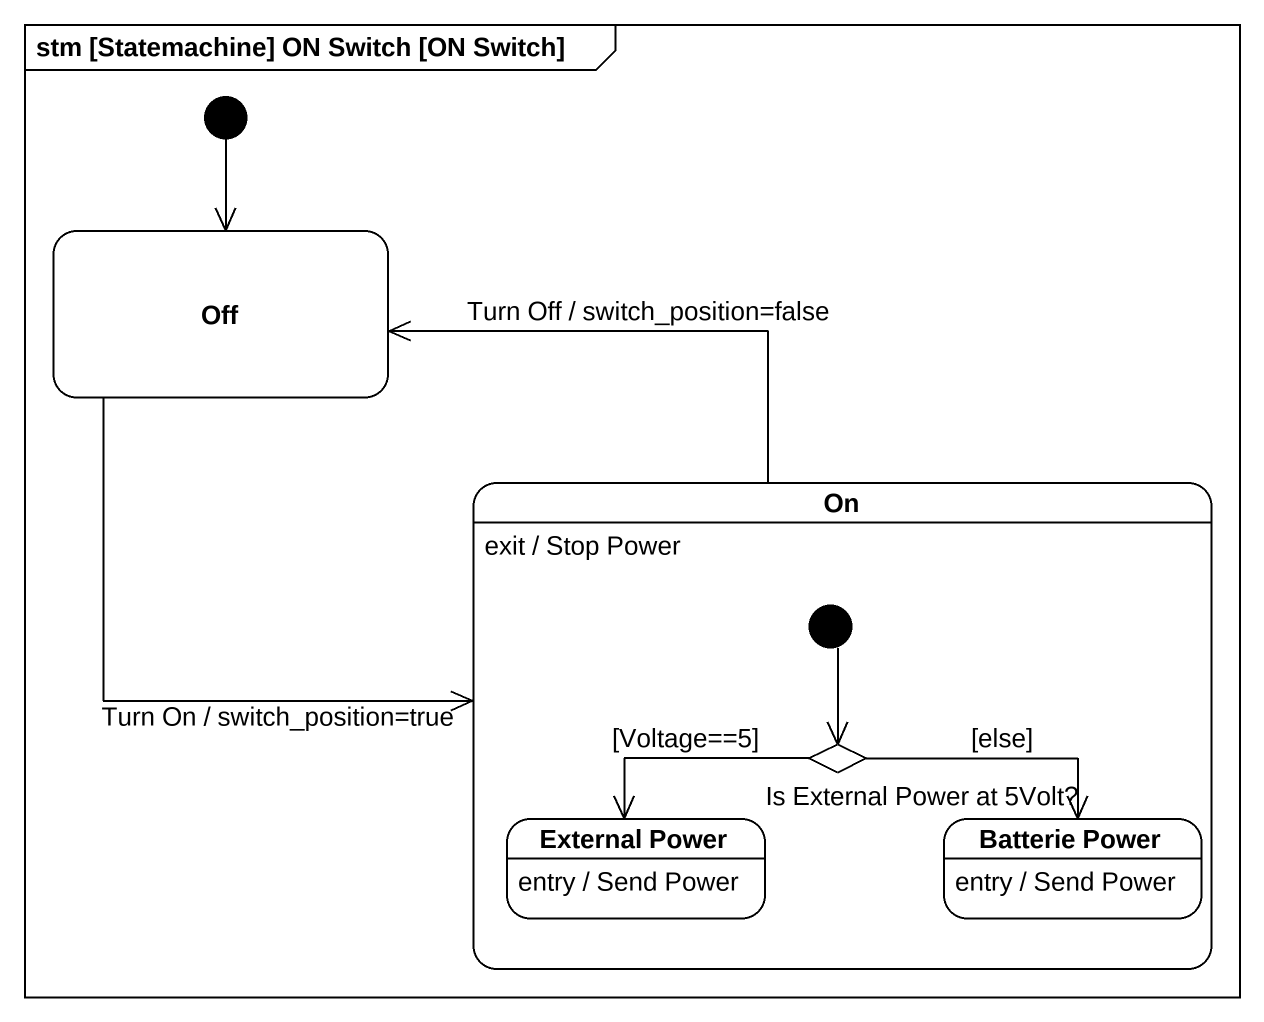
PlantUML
@startuml
mainframe stm [Statemachine] ON Switch [ON Switch]
hide empty description
state Off
state "On" as On_ {
  state "Is External Power at 5Volt?" as Is_External_Power_at_5Volt <<choice>>
  state "External Power" as External_Power
  External_Power : entry / Send Power
  state "Batterie Power" as Batterie_Power
  Batterie_Power : entry / Send Power
  [*] --> Is_External_Power_at_5Volt
}
On_ : exit / Stop Power
[*] --> Off
Off --> On_ : Turn On / switch_position=true
On_ -up-> Off : Turn Off / switch_position=false
Is_External_Power_at_5Volt -left-> External_Power : [Voltage==5]
Is_External_Power_at_5Volt -right-> Batterie_Power : [else]
@enduml
